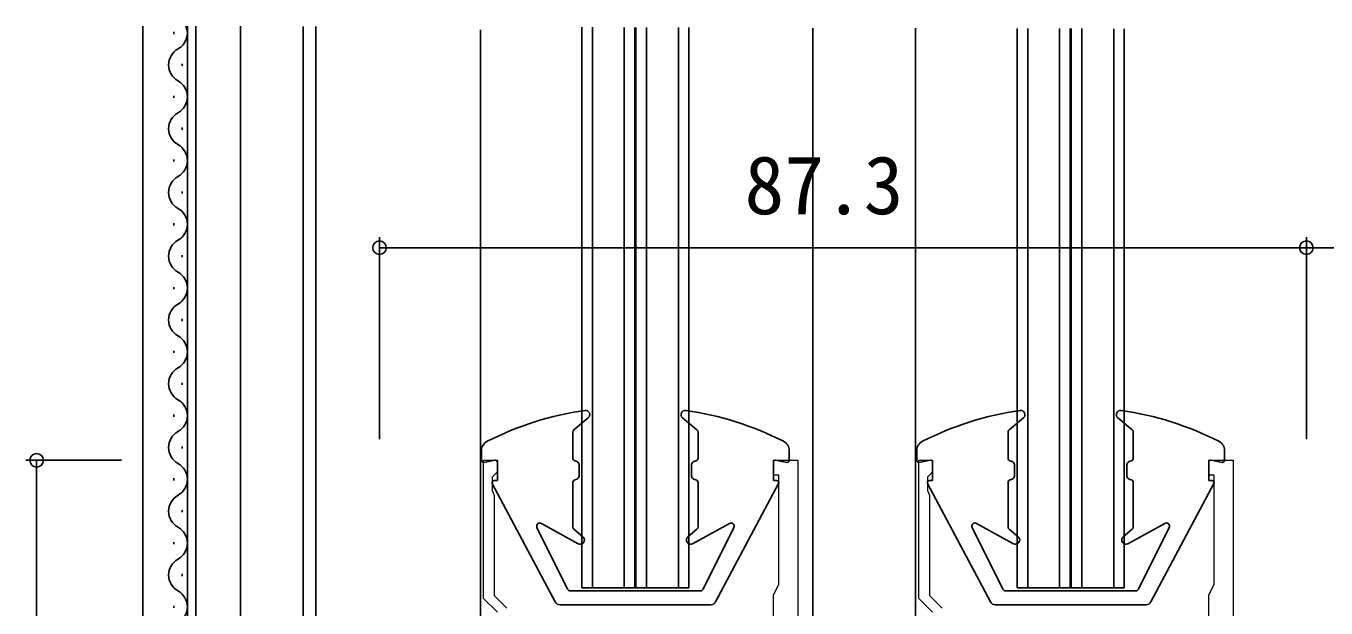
# Model space of a CAD drawing. Units: millimetres, scale not verified. Extents: x -437 to 438, y -281 to 279.
# Drawn here: x -362.8 to -240.4, y -79.2 to -24.4 of the extents above; entities that cross this region are included whole.
import ezdxf
from ezdxf.enums import TextEntityAlignment as Align

# ---------------------------------------------------------------- set-up
doc = ezdxf.new("R2010")
doc.units = ezdxf.units.MM
doc.header["$LTSCALE"] = 2
doc.layers.add('0-2_YKK_11', color=7, linetype='Continuous', lineweight=18)
for name, color, linetype in [('0-4_YKK_12', 2, 'Continuous'), ('0-5_YKK_13', 4, 'Continuous'), ('0-7_YKK_D', 6, 'Continuous')]:
    doc.layers.add(name, color=color, linetype=linetype)
doc.styles.add('ＭＳ ゴシック', font='')
doc.styles.get('ＭＳ ゴシック').set_extended_font_data('MS Gothic')

msp = doc.modelspace()

# ---------------------------------------------------------------- linework, layer by layer
at = {"layer": '0-2_YKK_11'}
for points in [[(-318.4, -79.603), (-319.7, -78.303), (-319.7, -65.303), (-318.4, -65.303), (-318.4, -66.403), (-318.7, -66.703), (-318.9, -66.903), (-318.9, -68.156), (-318.8, -68.379), (-318.7, -68.603), (-318.7, -78.03), (-317.5, -79.23)], [(-292.4, -66.703), (-292.4, -65.303), (-290.1, -65.303)], [(-290.1, -65.303), (-290.1, -139.303)], [(-277.4, -79.603), (-278.7, -78.303), (-278.7, -65.303), (-277.4, -65.303), (-277.4, -66.403), (-277.7, -66.703), (-277.9, -66.903), (-277.9, -68.156), (-277.8, -68.379), (-277.7, -68.603), (-277.7, -78.03), (-276.5, -79.23)], [(-251.4, -66.703), (-251.4, -65.303), (-249.1, -65.303)], [(-249.1, -65.303), (-249.1, -139.303)], [(-292.4, -82.503), (-292.4, -78.003), (-292.015, -77.215), (-291.9, -76.978), (-291.9, -66.703), (-292.4, -66.703)], [(-251.4, -82.503), (-251.4, -78.003), (-251.015, -77.215), (-250.9, -76.978), (-250.9, -66.703), (-251.4, -66.703)]]:
    msp.add_lwpolyline(points, dxfattribs=at)
at = {"layer": '0-4_YKK_12'}
for p, q in [((-351.8, -158.804), (-351.8, -24.441)), ((-347.6, -115.608), (-347.6, -24.453)), ((-346.8, -114.8), (-346.8, -24.455)), ((-342.6, -114.8), (-342.6, -24.467)), ((-336.7, -116.49), (-336.7, -24.483)), ((-335.5, -24.486), (-335.5, -109.685)), ((-348.86, -25.202), (-348.86, -25.002)), ((-320, -24.801), (-320, -138.303)), ((-310.45, -24.556), (-310.45, -77.303)), ((-309.45, -24.559), (-309.45, -77.303)), ((-306.45, -24.567), (-306.45, -77.303)), ((-305.45, -24.57), (-305.45, -77.303)), ((-305.35, -24.57), (-305.35, -77.303)), ((-304.35, -24.573), (-304.35, -77.303)), ((-301.35, -24.582), (-301.35, -77.303)), ((-300.35, -24.584), (-300.35, -77.303)), ((-288.7, -24.644), (-288.7, -91.677)), ((-279, -24.644), (-279, -138.303)), ((-269.45, -24.671), (-269.45, -77.303)), ((-268.45, -24.673), (-268.45, -77.303)), ((-265.45, -24.682), (-265.45, -77.303)), ((-264.45, -24.684), (-264.45, -77.303)), ((-264.35, -24.685), (-264.35, -77.303)), ((-263.35, -24.688), (-263.35, -77.303)), ((-260.35, -24.696), (-260.35, -77.303)), ((-259.35, -24.699), (-259.35, -77.303)), ((-348.1, -28.202), (-348.1, -28.002)), ((-348.86, -31.202), (-348.86, -31.002)), ((-348.1, -34.202), (-348.1, -34.002)), ((-348.86, -37.202), (-348.86, -37.002)), ((-348.1, -40.202), (-348.1, -40.002)), ((-348.86, -43.202), (-348.86, -43.002)), ((-348.1, -46.202), (-348.1, -46.002)), ((-348.86, -49.202), (-348.86, -49.002)), ((-348.1, -52.202), (-348.1, -52.002)), ((-348.86, -55.202), (-348.86, -55.002)), ((-348.1, -58.202), (-348.1, -58.002)), ((-348.86, -61.202), (-348.86, -61.002)), ((-348.1, -64.202), (-348.1, -64.002)), ((-348.86, -67.202), (-348.86, -67.002)), ((-348.1, -70.202), (-348.1, -70.002)), ((-348.86, -73.202), (-348.86, -73.002)), ((-348.1, -76.202), (-348.1, -76.002)), ((-305.45, -77.303), (-310.45, -77.303)), ((-305.45, -77.303), (-305.35, -77.303)), ((-300.35, -77.303), (-305.35, -77.303)), ((-264.45, -77.303), (-269.45, -77.303)), ((-264.45, -77.303), (-264.35, -77.303)), ((-259.35, -77.303), (-264.35, -77.303)), ((-348.86, -79.202), (-348.86, -79.002))]:
    msp.add_line(p, q, dxfattribs=at)
for centre, start, end in [((-349.318, -25.102), 299.20255, 22.19862), ((-347.641, -28.102), 119.20255, 240.79746), ((-349.318, -31.102), 299.20255, 60.79746), ((-347.641, -34.102), 119.20255, 240.79746), ((-349.318, -37.102), 299.20255, 60.79746), ((-347.641, -40.102), 119.20255, 240.79746), ((-349.318, -43.102), 299.20255, 60.79746), ((-347.641, -46.102), 119.20255, 240.79746), ((-349.318, -49.102), 299.20255, 60.79746), ((-347.641, -52.102), 119.20255, 240.79746), ((-349.318, -55.102), 299.20255, 60.79746), ((-347.641, -58.102), 119.20255, 240.79746), ((-349.318, -61.102), 299.20255, 60.79746), ((-347.641, -64.102), 119.20255, 240.79746), ((-349.318, -67.102), 299.20255, 60.79746), ((-347.641, -70.102), 119.20255, 240.79746), ((-349.318, -73.102), 299.20255, 60.79746), ((-347.641, -76.102), 119.20255, 240.79746), ((-349.318, -79.102), 299.20255, 60.79746)]:
    msp.add_arc(centre, 1.718, start, end, dxfattribs=at)
at = {"layer": '0-5_YKK_13'}
for p, q in [((-309.843, -61.309), (-311.192, -62.442)), ((-300.957, -61.309), (-299.607, -62.442)), ((-268.843, -61.309), (-270.192, -62.442)), ((-259.957, -61.309), (-258.607, -62.442)), ((-311.3, -62.672), (-311.3, -65.087)), ((-299.5, -62.672), (-299.5, -65.087)), ((-270.3, -62.672), (-270.3, -65.087)), ((-258.5, -62.672), (-258.5, -65.087)), ((-319.9, -64.411), (-319.9, -65.303)), ((-290.9, -64.411), (-290.9, -65.303)), ((-278.9, -64.411), (-278.9, -65.303)), ((-249.9, -64.411), (-249.9, -65.303)), ((-319.663, -65.499), (-318.637, -65.306)), ((-318.4, -65.503), (-318.4, -67.203)), ((-311.095, -65.371), (-310.905, -65.434)), ((-310.7, -66.787), (-310.7, -65.719)), ((-300.1, -66.787), (-300.1, -65.719)), ((-299.705, -65.371), (-299.894, -65.434)), ((-292.4, -65.503), (-292.4, -67.203)), ((-291.137, -65.499), (-292.163, -65.306)), ((-278.663, -65.499), (-277.637, -65.306)), ((-277.4, -65.503), (-277.4, -67.203)), ((-270.095, -65.371), (-269.905, -65.434)), ((-269.7, -66.787), (-269.7, -65.719)), ((-259.1, -66.787), (-259.1, -65.719)), ((-258.705, -65.371), (-258.894, -65.434)), ((-251.4, -65.503), (-251.4, -67.203)), ((-250.137, -65.499), (-251.163, -65.306)), ((-318.7, -67.203), (-318.4, -67.203)), ((-311.095, -67.134), (-310.905, -67.071)), ((-299.705, -67.134), (-299.894, -67.071)), ((-292.1, -67.203), (-292.4, -67.203)), ((-277.7, -67.203), (-277.4, -67.203)), ((-270.095, -67.134), (-269.905, -67.071)), ((-258.705, -67.134), (-258.894, -67.071)), ((-251.1, -67.203), (-251.4, -67.203)), ((-318.876, -67.497), (-312.941, -78.638)), ((-311.3, -67.419), (-311.3, -71.553)), ((-299.5, -67.419), (-299.5, -71.553)), ((-291.923, -67.497), (-297.859, -78.638)), ((-277.876, -67.497), (-271.941, -78.638)), ((-270.3, -67.419), (-270.3, -71.553)), ((-258.5, -67.419), (-258.5, -71.553)), ((-250.923, -67.497), (-256.859, -78.638)), ((-314.668, -71.636), (-311.782, -77.436)), ((-314.255, -71.24), (-310.793, -73.153)), ((-310.343, -72.496), (-311.192, -71.783)), ((-300.457, -72.496), (-299.607, -71.783)), ((-296.545, -71.24), (-300.006, -73.153)), ((-296.131, -71.636), (-299.017, -77.436)), ((-273.668, -71.636), (-270.782, -77.436)), ((-273.255, -71.24), (-269.793, -73.153)), ((-269.343, -72.496), (-270.192, -71.783)), ((-259.457, -72.496), (-258.607, -71.783)), ((-255.545, -71.24), (-259.006, -73.153)), ((-255.131, -71.636), (-258.017, -77.436)), ((-299.285, -77.603), (-311.514, -77.603)), ((-258.285, -77.603), (-270.514, -77.603)), ((-312.499, -78.903), (-298.3, -78.903)), ((-271.499, -78.903), (-257.3, -78.903))]:
    msp.add_line(p, q, dxfattribs=at)
for centre, radius, start, end in [((-305.815, -90.291), 30, 98.32236, 116.81981), ((-310.1, -61.003), 0.4, 310, 98.32236), ((-300.7, -61.003), 0.4, 81.67764, 230), ((-304.984, -90.291), 30, 63.18019, 81.67764), ((-264.815, -90.291), 30, 98.32236, 116.81981), ((-269.1, -61.003), 0.4, 310, 98.32236), ((-259.7, -61.003), 0.4, 81.67764, 230), ((-263.984, -90.291), 30, 63.18019, 81.67764), ((-311, -62.672), 0.3, 130, 180), ((-299.8, -62.672), 0.3, 0, 50), ((-270, -62.672), 0.3, 130, 180), ((-258.8, -62.672), 0.3, 0, 50), ((-318.9, -64.411), 1, 116.81981, 180), ((-291.9, -64.411), 1, 360, 63.18019), ((-277.9, -64.411), 1, 116.81981, 180), ((-250.9, -64.411), 1, 360, 63.18019), ((-319.7, -65.303), 0.2, 180, 280.65851), ((-318.6, -65.503), 0.2, 0, 100.65851), ((-311, -65.087), 0.3, 180, 251.56429), ((-311, -65.719), 0.3, 0, 71.56429), ((-299.8, -65.719), 0.3, 108.43571, 180), ((-299.8, -65.087), 0.3, 288.43571, 0), ((-292.2, -65.503), 0.2, 79.34149, 180), ((-291.1, -65.303), 0.2, 259.34149, 0), ((-278.7, -65.303), 0.2, 180, 280.65851), ((-277.6, -65.503), 0.2, 0, 100.65851), ((-270, -65.087), 0.3, 180, 251.56429), ((-270, -65.719), 0.3, 0, 71.56429), ((-258.8, -65.719), 0.3, 108.43571, 180), ((-258.8, -65.087), 0.3, 288.43571, 0), ((-251.2, -65.503), 0.2, 79.34149, 180), ((-250.1, -65.303), 0.2, 259.34149, 0), ((-318.7, -67.403), 0.2, 90, 208.04641), ((-311, -67.419), 0.3, 108.43571, 180), ((-311, -66.787), 0.3, 288.43571, 0), ((-299.8, -66.787), 0.3, 180, 251.56429), ((-299.8, -67.419), 0.3, 0, 71.56429), ((-292.1, -67.403), 0.2, 331.95359, 90), ((-277.7, -67.403), 0.2, 90, 208.04641), ((-270, -67.419), 0.3, 108.43571, 180), ((-270, -66.787), 0.3, 288.43571, 0), ((-258.8, -66.787), 0.3, 180, 251.56429), ((-258.8, -67.419), 0.3, 0, 71.56429), ((-251.1, -67.403), 0.2, 331.95359, 90), ((-314.4, -71.503), 0.3, 61.07656, 206.45265), ((-311, -71.553), 0.3, 180, 230), ((-299.8, -71.553), 0.3, 310, 0), ((-296.4, -71.503), 0.3, 333.54735, 118.92344), ((-273.4, -71.503), 0.3, 61.07656, 206.45265), ((-270, -71.553), 0.3, 180, 230), ((-258.8, -71.553), 0.3, 310, 0), ((-255.4, -71.503), 0.3, 333.54735, 118.92344), ((-310.6, -72.803), 0.4, 241.07656, 50), ((-300.2, -72.803), 0.4, 130, 298.92344), ((-269.6, -72.803), 0.4, 241.07656, 50), ((-259.2, -72.803), 0.4, 130, 298.92344), ((-311.514, -77.303), 0.3, 206.45265, 270), ((-299.285, -77.303), 0.3, 270, 333.54735), ((-270.514, -77.303), 0.3, 206.45265, 270), ((-258.285, -77.303), 0.3, 270, 333.54735), ((-312.499, -78.403), 0.5, 208.04641, 270), ((-298.3, -78.403), 0.5, 270, 331.95359), ((-271.499, -78.403), 0.5, 208.04641, 270), ((-257.3, -78.403), 0.5, 270, 331.95359)]:
    msp.add_arc(centre, radius, start, end, dxfattribs=at)
at = {"layer": '0-7_YKK_D'}
for p, q in [((-329.5, -63.303), (-329.5, -44.303)), ((-329.5, -45.303), (-242.2, -45.303)), ((-242.2, -63.303), (-242.2, -44.303)), ((-242.2, -63.303), (-242.2, -44.303)), ((-209.202, -45.303), (-242.2, -45.303)), ((-353.8, -65.302), (-362.796, -65.301)), ((-361.799, -139.301), (-361.796, -65.301))]:
    msp.add_line(p, q, dxfattribs=at)
for centre in [(-329.5, -45.303), (-242.2, -45.303), (-242.2, -45.303), (-361.796, -65.301)]:
    msp.add_circle(centre, 0.637, dxfattribs=at)

# ---------------------------------------------------------------- texts
at = {"layer": '0-7_YKK_D', "style": 'ＭＳ ゴシック'}
msp.add_text('87.3', height=5.499, dxfattribs=at).set_placement((-295.118, -43.803), align=Align.BOTTOM_LEFT)

doc.saveas('drawing.dxf')
